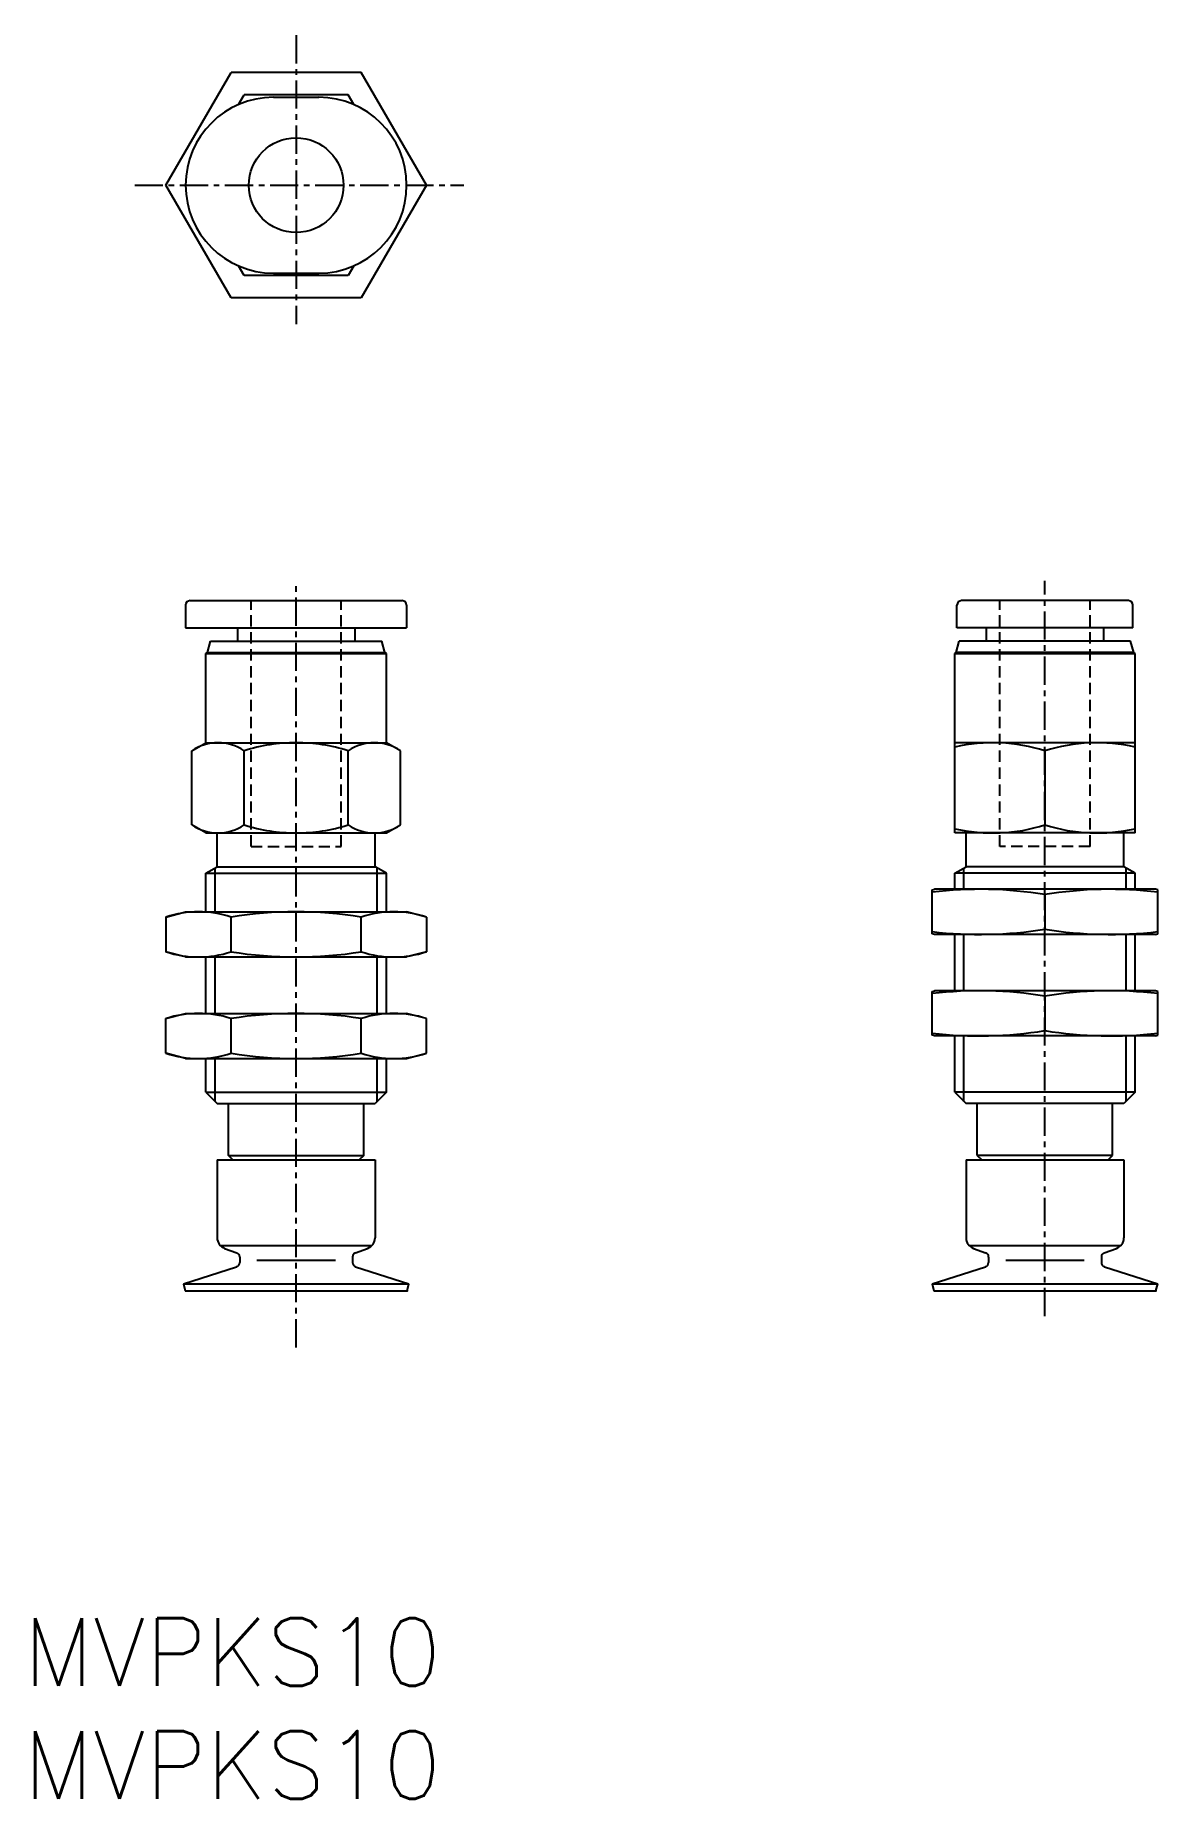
# Model space of a CAD drawing. Extents: x 104.8 to 154.5, y 55.1 to 133.3.
import ezdxf
from ezdxf.enums import TextEntityAlignment as Align

# ---------------------------------------------------------------- set-up
doc = ezdxf.new("R2010")
doc.units = 0
doc.linetypes.add('CENTER', pattern=[2, 1.25, -0.25, 0.25, -0.25])
doc.linetypes.add('DASHED', pattern=[0.75, 0.5, -0.25])
doc.layers.get('0').update_dxf_attribs({"linetype": 'CONTINUOUS'})
doc.layers.add('CENTER', color=1, linetype='CENTER')
doc.styles.get("Standard").update_dxf_attribs({"font": 'txt.shx', "bigfont": 'extfont.shx'})

msp = doc.modelspace()

# ---------------------------------------------------------------- linework, layer by layer
at = {"color": 7, "linetype": 'CONTINUOUS'}
for p, q in [((110.568, 126.646), (113.455, 131.646)), ((119.229, 131.646), (113.455, 131.646)), ((122.115, 126.646), (119.229, 131.646)), ((113.788, 130.223), (114.032, 130.646)), ((118.651, 130.646), (114.032, 130.646)), ((118.895, 130.223), (118.651, 130.646)), ((115.342, 130.546), (117.342, 130.546)), ((113.455, 121.646), (110.568, 126.646)), ((122.115, 126.646), (119.229, 121.646)), ((114.032, 122.646), (113.788, 123.069)), ((118.895, 123.069), (118.651, 122.646)), ((118.651, 122.646), (114.032, 122.646)), ((115.342, 122.746), (117.342, 122.746)), ((119.229, 121.646), (113.455, 121.646)), ((111.442, 108.023), (111.442, 107.023)), ((111.642, 108.223), (121.042, 108.223)), ((121.242, 108.023), (121.242, 107.023)), ((145.64, 107.023), (145.64, 108.023)), ((153.24, 108.223), (145.84, 108.223)), ((153.44, 107.023), (153.44, 108.023)), ((111.442, 107.023), (121.242, 107.023)), ((112.408, 105.923), (112.542, 106.423)), ((112.542, 106.423), (120.142, 106.423)), ((113.742, 107.023), (113.742, 106.423)), ((118.942, 107.023), (118.942, 106.423)), ((120.276, 105.923), (120.142, 106.423)), ((145.606, 105.923), (145.74, 106.423)), ((153.44, 107.023), (145.64, 107.023)), ((153.34, 106.423), (145.74, 106.423)), ((146.94, 107.023), (146.94, 106.423)), ((152.14, 107.023), (152.14, 106.423)), ((153.474, 105.923), (153.34, 106.423)), ((112.342, 105.885), (112.408, 105.923)), ((112.342, 101.923), (112.342, 105.885)), ((112.342, 105.885), (120.342, 105.885)), ((112.408, 105.923), (120.276, 105.923)), ((120.342, 105.885), (120.276, 105.923)), ((120.342, 101.923), (120.342, 105.885)), ((145.54, 105.885), (145.606, 105.923)), ((145.54, 105.885), (153.54, 105.885)), ((145.54, 97.923), (145.54, 105.885)), ((153.474, 105.923), (145.606, 105.923)), ((153.54, 105.885), (153.474, 105.923)), ((153.54, 97.923), (153.54, 105.885)), ((111.722, 101.565), (112.342, 101.923)), ((112.342, 101.923), (120.342, 101.923)), ((120.962, 101.565), (120.342, 101.923)), ((153.54, 101.923), (145.54, 101.923)), ((111.722, 98.281), (111.722, 101.565)), ((114.031, 98.281), (114.031, 101.565)), ((118.652, 98.281), (118.652, 101.565)), ((120.962, 98.281), (120.962, 101.565)), ((149.54, 101.565), (149.54, 98.281)), ((112.342, 97.923), (111.722, 98.281)), ((112.342, 97.923), (112.842, 97.923)), ((112.842, 97.923), (120.342, 97.923)), ((112.842, 96.423), (112.842, 97.923)), ((119.842, 96.423), (119.842, 97.923)), ((120.342, 97.923), (120.962, 98.281)), ((153.54, 97.923), (145.54, 97.923)), ((146.04, 96.423), (146.04, 97.923)), ((153.04, 96.423), (153.04, 97.923)), ((112.342, 96.134), (112.842, 96.423)), ((112.748, 94.423), (112.748, 96.369)), ((112.842, 96.423), (119.842, 96.423)), ((120.342, 96.134), (119.842, 96.423)), ((119.936, 94.423), (119.936, 96.369)), ((145.54, 96.134), (146.04, 96.423)), ((145.946, 95.423), (145.946, 96.369)), ((153.04, 96.423), (146.04, 96.423)), ((153.54, 96.134), (153.04, 96.423)), ((153.134, 95.423), (153.134, 96.369)), ((112.342, 94.423), (112.342, 96.134)), ((112.342, 96.134), (120.342, 96.134)), ((120.342, 94.423), (120.342, 96.134)), ((144.54, 95.396), (144.64, 95.423)), ((154.44, 95.423), (144.64, 95.423)), ((153.54, 96.134), (145.54, 96.134)), ((145.54, 95.423), (145.54, 96.134)), ((153.54, 95.423), (153.54, 96.134)), ((154.54, 95.396), (154.44, 95.423)), ((144.54, 93.45), (144.54, 95.396)), ((149.54, 95.189), (149.54, 93.657)), ((154.54, 93.45), (154.54, 95.396)), ((110.568, 94.189), (111.442, 94.423)), ((110.568, 94.189), (110.568, 92.657)), ((111.442, 94.423), (121.242, 94.423)), ((113.455, 92.657), (113.455, 94.189)), ((119.229, 92.657), (119.229, 94.189)), ((122.115, 94.189), (121.242, 94.423)), ((122.115, 94.189), (122.115, 92.657)), ((144.64, 93.423), (144.54, 93.45)), ((154.44, 93.423), (144.64, 93.423)), ((145.54, 90.923), (145.54, 93.423)), ((145.946, 90.923), (145.946, 93.423)), ((153.134, 90.923), (153.134, 93.423)), ((153.54, 90.923), (153.54, 93.423)), ((154.44, 93.423), (154.54, 93.45)), ((111.442, 92.423), (110.568, 92.657)), ((111.442, 92.423), (121.242, 92.423)), ((112.342, 89.923), (112.342, 92.423)), ((112.748, 89.923), (112.748, 92.423)), ((119.936, 89.923), (119.936, 92.423)), ((120.342, 89.923), (120.342, 92.423)), ((122.115, 92.657), (121.242, 92.423)), ((144.54, 90.896), (144.64, 90.923)), ((144.54, 88.95), (144.54, 90.896)), ((154.44, 90.923), (144.64, 90.923)), ((154.54, 90.896), (154.44, 90.923)), ((154.54, 88.95), (154.54, 90.896)), ((149.54, 90.689), (149.54, 89.157)), ((110.568, 89.689), (111.442, 89.923)), ((110.568, 88.157), (110.568, 89.689)), ((111.442, 89.923), (121.242, 89.923)), ((113.455, 88.157), (113.455, 89.689)), ((119.229, 88.157), (119.229, 89.689)), ((122.115, 89.689), (121.242, 89.923)), ((122.115, 88.157), (122.115, 89.689)), ((144.64, 88.923), (144.54, 88.95)), ((154.44, 88.923), (144.64, 88.923)), ((145.54, 86.423), (145.54, 88.923)), ((145.946, 86.017), (145.946, 88.923)), ((153.134, 86.017), (153.134, 88.923)), ((153.54, 86.423), (153.54, 88.923)), ((154.44, 88.923), (154.54, 88.95)), ((111.442, 87.923), (110.568, 88.157)), ((111.442, 87.923), (121.242, 87.923)), ((112.342, 86.423), (112.342, 87.923)), ((112.748, 86.017), (112.748, 87.923)), ((119.936, 86.017), (119.936, 87.923)), ((120.342, 86.423), (120.342, 87.923)), ((121.242, 87.923), (122.115, 88.157)), ((112.342, 86.423), (112.842, 85.923)), ((112.342, 86.423), (120.342, 86.423)), ((120.342, 86.423), (119.842, 85.923)), ((153.54, 86.423), (145.54, 86.423)), ((145.54, 86.423), (146.04, 85.923)), ((153.54, 86.423), (153.04, 85.923)), ((112.842, 85.923), (119.842, 85.923)), ((113.342, 83.623), (113.342, 85.923)), ((119.342, 83.623), (119.342, 85.923)), ((153.04, 85.923), (146.04, 85.923)), ((146.54, 83.623), (146.54, 85.923)), ((152.54, 83.623), (152.54, 85.923)), ((112.842, 83.423), (119.842, 83.423)), ((112.842, 83.423), (112.842, 79.973)), ((113.342, 83.623), (119.342, 83.623)), ((113.542, 83.423), (113.342, 83.623)), ((119.342, 83.623), (119.142, 83.423)), ((119.842, 83.423), (119.842, 79.973)), ((146.04, 83.423), (153.04, 83.423)), ((146.04, 83.423), (146.04, 79.973)), ((152.54, 83.623), (146.54, 83.623)), ((146.54, 83.623), (146.74, 83.423)), ((152.34, 83.423), (152.54, 83.623)), ((153.04, 83.423), (153.04, 79.973)), ((112.985, 79.623), (119.699, 79.623)), ((113.171, 79.503), (113.71, 79.307)), ((113.842, 79.119), (113.842, 78.881)), ((114.602, 78.982), (118.082, 78.982)), ((118.842, 79.119), (118.842, 78.881)), ((118.973, 79.307), (119.513, 79.503)), ((146.183, 79.623), (152.897, 79.623)), ((146.369, 79.503), (146.908, 79.307)), ((147.04, 79.119), (147.04, 78.881)), ((147.8, 78.982), (151.28, 78.982)), ((152.04, 79.119), (152.04, 78.881)), ((152.171, 79.307), (152.711, 79.503)), ((111.342, 77.923), (113.704, 78.69)), ((118.98, 78.69), (121.342, 77.923)), ((144.54, 77.923), (146.902, 78.69)), ((152.178, 78.69), (154.54, 77.923)), ((111.342, 77.923), (111.422, 77.623)), ((111.342, 77.923), (121.342, 77.923)), ((111.422, 77.623), (121.261, 77.623)), ((121.261, 77.623), (121.342, 77.923)), ((144.54, 77.923), (144.62, 77.623)), ((144.54, 77.923), (154.54, 77.923)), ((144.62, 77.623), (154.459, 77.623)), ((154.459, 77.623), (154.54, 77.923))]:
    msp.add_line(p, q, dxfattribs=at)
at = {"color": 3, "linetype": 'DASHED'}
for p, q in [((114.342, 97.323), (114.342, 108.223)), ((118.342, 97.323), (118.342, 108.223)), ((147.54, 97.323), (147.54, 108.223)), ((151.54, 97.323), (151.54, 108.223)), ((114.342, 97.323), (118.342, 97.323)), ((151.54, 97.323), (147.54, 97.323))]:
    msp.add_line(p, q, dxfattribs=at)
at = {"color": 7, "linetype": 'CONTINUOUS'}
msp.add_circle((116.342, 126.646), 2.1, dxfattribs=at)
for centre, radius, start, end in [((115.342, 126.646), 3.9, 90, 270), ((117.342, 126.646), 3.9, 270, 90), ((111.642, 108.023), 0.2, 90, 180), ((121.042, 108.023), 0.2, 0, 90), ((145.84, 108.023), 0.2, 90, 180), ((153.24, 108.023), 0.2, 0, 90), ((112.876, 99.882), 2.041, 55.55309, 124.4469), ((116.342, 94.287), 7.636, 90, 107.61247), ((116.342, 94.287), 7.636, 72.38753, 90), ((119.807, 99.882), 2.041, 55.5531, 124.44691), ((147.23, 94.29), 7.633, 72.38303, 102.7925), ((151.85, 94.29), 7.633, 77.2075, 107.61697), ((112.876, 99.964), 2.041, 235.5531, 304.44691), ((116.342, 105.559), 7.636, 252.38753, 270), ((116.342, 105.559), 7.636, 270, 287.61247), ((119.807, 99.964), 2.041, 235.55309, 304.4469), ((147.23, 105.555), 7.633, 257.2075, 287.61697), ((151.85, 105.555), 7.633, 252.38303, 282.7925), ((146.653, 77.504), 17.919, 80.72933, 96.77278), ((152.427, 77.504), 17.919, 83.22721, 99.27067), ((112.012, 89.855), 4.568, 71.57845, 108.42155), ((112.012, 89.855), 4.568, 71.57845, 108.42155), ((116.342, 76.504), 17.919, 80.72933, 99.27067), ((116.342, 76.504), 17.919, 80.72933, 99.27067), ((120.672, 89.855), 4.568, 71.57845, 108.42155), ((120.672, 89.855), 4.568, 71.57845, 108.42155), ((146.653, 111.342), 17.919, 263.22722, 279.27067), ((152.427, 111.342), 17.919, 260.72933, 276.77279), ((112.012, 96.99), 4.568, 251.57846, 288.42154), ((112.012, 96.99), 4.568, 251.57846, 288.42154), ((116.342, 110.342), 17.919, 260.72933, 279.27067), ((116.342, 110.342), 17.919, 260.72933, 279.27067), ((120.672, 96.99), 4.568, 251.57846, 288.42154), ((120.672, 96.99), 4.568, 251.57846, 288.42154), ((146.653, 73.004), 17.919, 80.72933, 96.77278), ((152.427, 73.004), 17.919, 83.22721, 99.27067), ((112.012, 85.355), 4.568, 71.57846, 108.42154), ((116.342, 72.004), 17.919, 80.72933, 99.27067), ((120.672, 85.355), 4.568, 71.57846, 108.42154), ((146.653, 106.842), 17.919, 263.22722, 279.27067), ((152.427, 106.842), 17.919, 260.72933, 276.77279), ((112.012, 92.49), 4.568, 251.57846, 288.42154), ((116.342, 105.842), 17.919, 260.72933, 279.27067), ((120.672, 92.49), 4.568, 251.57846, 288.42154), ((113.342, 79.973), 0.5, 180, 250.00001), ((119.342, 79.973), 0.5, 289.99999, 0), ((146.54, 79.973), 0.5, 180, 250.00001), ((152.54, 79.973), 0.5, 289.99999, 0), ((113.642, 79.119), 0.2, 0, 70.00002), ((119.042, 79.119), 0.2, 109.99998, 180), ((146.84, 79.119), 0.2, 0, 70.00002), ((152.24, 79.119), 0.2, 109.99998, 180), ((113.642, 78.881), 0.2, 287.99998, 0), ((119.042, 78.881), 0.2, 180, 252.00002), ((146.84, 78.881), 0.2, 287.99998, 0), ((152.24, 78.881), 0.2, 180, 252.00002)]:
    msp.add_arc(centre, radius, start, end, dxfattribs=at)
for p in [(116.342, 126.646), (122.115, 126.646), (116.342, 77.623), (121.261, 77.623), (149.54, 77.623), (154.459, 77.623)]:
    msp.add_point(p, dxfattribs=at)
at = {"layer": 'CENTER', "color": 1, "linetype": 'CENTER'}
for p, q in [((116.342, 133.294), (116.342, 120.478)), ((109.186, 126.646), (123.77, 126.646)), ((116.342, 75.11), (116.342, 109.098)), ((149.54, 76.495), (149.54, 109.098))]:
    msp.add_line(p, q, dxfattribs=at)

# ---------------------------------------------------------------- texts
at = {"color": 7, "linetype": 'CONTINUOUS'}
for p in [(104.263, 61.597), (104.263, 56.597)]:
    msp.add_text('MVPKS10', height=3, dxfattribs=at).set_placement(p, align=Align.MIDDLE_LEFT)

doc.saveas('drawing.dxf')
